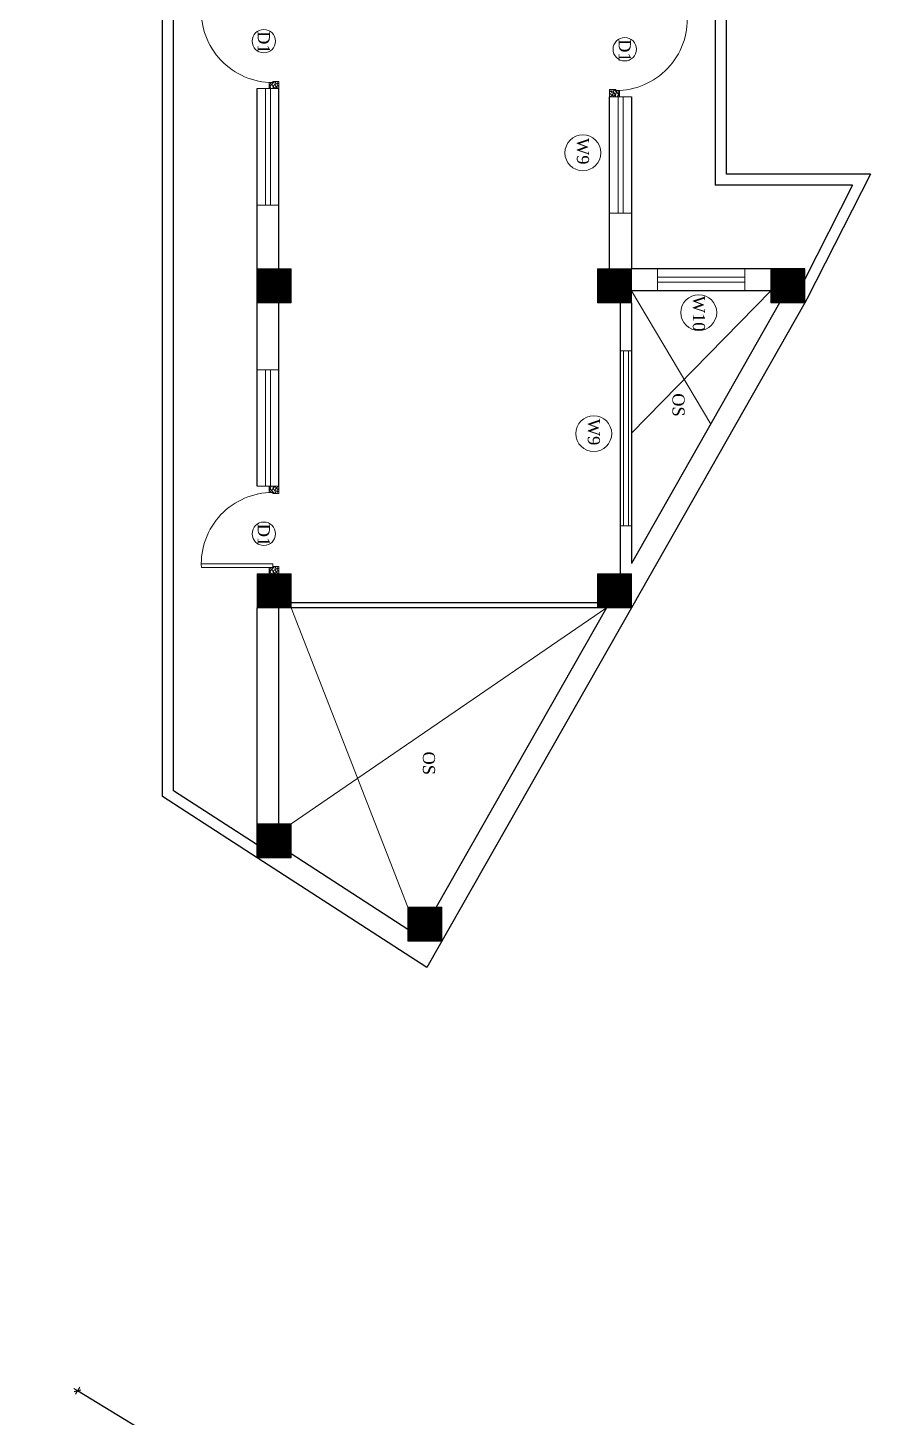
# Model space of a CAD drawing. Header units: inches. Extents: x 4069 to 291496, y -47643 to 12535.
# Drawn here: x 145386 to 145740, y -17997 to -17425 of the extents above; entities that cross this region are included whole.
import ezdxf

# ---------------------------------------------------------------- set-up
doc = ezdxf.new("R2010")
doc.units = ezdxf.units.IN
doc.header["$LTSCALE"] = 5
doc.header["$MEASUREMENT"] = 0
for name, color, linetype, lineweight in [('A-WALL', 7, 'Continuous', 9), ('Dimension', 7, 'Continuous', 18), ('DOOR', 62, 'Continuous', 0), ('Dw', 2, 'Continuous', 18)]:
    doc.layers.add(name, color=color, linetype=linetype, lineweight=lineweight)
doc.layers.add('dim line', color=7, linetype='Continuous', lineweight=15, true_color=0xfab2b2)
doc.layers.add('TEXT', color=6, linetype='Continuous')
doc.layers.add('WALL', color=7, linetype='Continuous')
doc.styles.add('ordinary', font='times.ttf')
doc.dimstyles.new('Copy of 96', dxfattribs={"dimtxt": 7, "dimasz": 4, "dimexe": 0.5, "dimexo": 0.5, "dimgap": 3, "dimtad": 1, "dimdec": 1, "dimzin": 11, "dimdsep": 46, "dimlunit": 4, "dimtxsty": 'ordinary', "dimblk": 'OBLIQUE', "dimcen": 0.09, "dimse1": 1, "dimse2": 1, "dimclrt": 6, "dimazin": 0, "dimtfac": 1, "dimtdec": 1, "dimtix": 1, "dimtmove": 2, "dimatfit": 3, "dimldrblk": 'leader', "dimfxl": 0.5, "dimfxlon": 1, "dimtolj": 1, "dimtzin": 0, "dimarcsym": 0})

# ---------------------------------------------------------------- blocks, each defined once
blk = doc.blocks.new('oblique')
at = {"color": 0, "lineweight": -2}
blk.add_line((0.25, 0.25), (-0.25, -0.25), dxfattribs=at)
at = {"layer": 'dim line', "lineweight": 9}
for p, q in [((-0.4375, 0), (0.4375, 0)), ((0, 0.4375), (0, -0.4375))]:
    blk.add_line(p, q, dxfattribs=at)
blk = doc.blocks.new('*D4750')
at = {"layer": 'A-WALL', "color": 0, "lineweight": -2, "ltscale": 50, "transparency": 16777216}
blk.add_line((145406.45, -17985.88), (145738.58, -18187.8), dxfattribs=at)
at = {"layer": 'Defpoints', "color": 0, "ltscale": 50, "transparency": 16777216}
for p in [(145385.92, -18019.65), (145738.58, -18187.8), (145718.04, -18221.57)]:
    blk.add_point(p, dxfattribs=at)
at = {"layer": 'A-WALL', "color": 0, "lineweight": -2, "ltscale": 50, "transparency": 16777216, "xscale": 4, "yscale": 4, "zscale": 4}
for p, rotation in [((145406.45, -17985.88), 148.7014709224015), ((145738.58, -18187.8), 328.7014709224015)]:
    blk.add_blockref('oblique', p, dxfattribs=dict(at, rotation=rotation))
at = {"layer": 'A-WALL', "color": 6, "ltscale": 50, "transparency": 16777216, "insert": (145575.92, -18081.23), "char_height": 7, "attachment_point": 5, "rotation": 328.7015, "style": 'ordinary'}
blk.add_mtext('\\A1;32\'-5"', dxfattribs=at)
blk = doc.blocks.new('_OBLIQUE')
at = {"color": 0, "linetype": 'ByBlock'}
blk.add_line((-0.5, -0.5), (0.5, 0.5), dxfattribs=at)
blk = doc.blocks.new('leader')
at = {"layer": 'Dimension'}
for p, q in [((0, -4.33), (0, 4.33)), ((-4.42, 0), (4.42, 0))]:
    blk.add_line(p, q, dxfattribs=at)
blk = doc.blocks.new('A$C27B36B59')
at = {"layer": 'DOOR'}
for p, q in [((0, 4), (0, 0)), ((2.5, 4), (0, 4)), ((0, 0), (3, 0)), ((2.5, 2.5), (2.5, 4)), ((3, 2.5), (2.5, 2.5)), ((3, 0), (3, 2.5))]:
    blk.add_line(p, q, dxfattribs=at)
for centre, radius, start, end in [((-1.4, -0.54), 4.75, 22.1411, 72.838), ((1.34, 2.09), 1.64, 45.138, 144.8948), ((2.21, 0.3), 2.49, 83.3149, 152.658), ((0.13, 0.37), 2.05, 349.4875, 93.6805), ((1.96, -0.47), 2.01, 58.7447, 166.495), ((-0.06, 0.32), 1.13, 343.542, 86.947), ((2.08, -0.4), 1.17, 38.2816, 160.1519)]:
    blk.add_arc(centre, radius, start, end, dxfattribs=at)
blk = doc.blocks.new('D2')
at = {"layer": 'DOOR'}
for p, q in [((74473.95, 24047.59), (74473.95, 24018.09)), ((74473.95, 24047.59), (74475.45, 24047.59)), ((74475.45, 24047.59), (74475.45, 24018.13))]:
    blk.add_line(p, q, dxfattribs=at)
blk.add_arc((74473.95, 24047.59), 29.5, 180, 272.9146, dxfattribs=at)
at = {"layer": 'DOOR', "xscale": -1, "rotation": 180}
blk.add_blockref('A$C27B36B59', (74441.95, 24050.09), dxfattribs=at)
at = {"layer": 'DOOR', "rotation": 180}
blk.add_blockref('A$C27B36B59', (74477.95, 24050.09), dxfattribs=at)

msp = doc.modelspace()

# ---------------------------------------------------------------- hatches: boundary and pattern name
at = {"layer": 'A-WALL', "ltscale": 5}
h = msp.add_hatch(dxfattribs=at)
h.set_pattern_fill('ANSI31', color=256, angle=270)
h.set_pattern_definition([(315, (143990.69162, 7007.83062), (0.08838834765, 0.08838834765), [])])
h.paths.add_polyline_path([(145494.41276, -17523.86851), (145480.41276, -17523.86851), (145480.41276, -17537.86851), (145494.41276, -17537.86851)])
h = msp.add_hatch(dxfattribs=at)
h.set_pattern_fill('ANSI31', color=256, angle=270)
h.set_pattern_definition([(315, (143981.97395, 6898.20951), (0.08838834765, 0.08838834765), [])])
h.paths.add_polyline_path([(145620.69509, -17523.86851), (145620.69509, -17537.86851), (145634.69509, -17537.86851), (145634.69509, -17523.86851)])
h = msp.add_hatch(dxfattribs=at)
h.set_pattern_fill('ANSI31', color=256, angle=270)
h.set_pattern_definition([(315, (144053.35734, 6898.20951), (0.08838834765, 0.08838834765), [])])
h.paths.add_polyline_path([(145692.07848, -17523.86851), (145692.07848, -17537.86851), (145706.07848, -17537.86851), (145706.07848, -17523.86851)])
h = msp.add_hatch(dxfattribs=at)
h.set_pattern_fill('ANSI31', color=256, angle=270)
h.set_pattern_definition([(315, (143990.69162, 6882.26383), (0.08838834765, 0.08838834765), [])])
h.paths.add_polyline_path([(145494.41276, -17649.4353), (145480.41276, -17649.4353), (145480.41276, -17663.4353), (145494.41276, -17663.4353)])
h = msp.add_hatch(dxfattribs=at)
h.set_pattern_fill('ANSI31', color=256, angle=270)
h.set_pattern_definition([(315, (143981.97395, 6882.26383), (0.08838834765, 0.08838834765), [])])
h.paths.add_polyline_path([(145620.69509, -17663.4353), (145634.69509, -17663.4353), (145634.69509, -17649.4353), (145620.69509, -17649.4353)])
h = msp.add_hatch(dxfattribs=at)
h.set_pattern_fill('ANSI31', color=256, angle=270)
h.set_pattern_definition([(315, (143990.69162, 6779.25457), (0.08838834765, 0.08838834765), [])])
h.paths.add_polyline_path([(145494.41276, -17752.44457), (145480.41276, -17752.44457), (145480.41276, -17766.44457), (145494.41276, -17766.44457)])
h = msp.add_hatch(dxfattribs=at)
h.set_pattern_fill('ANSI31', color=256, angle=270)
h.set_pattern_definition([(315, (144052.87109, 6744.87719), (0.08838834765, 0.08838834765), [])])
h.paths.add_polyline_path([(145556.59223, -17786.82194), (145542.59223, -17786.82194), (145542.59223, -17800.82194), (145556.59223, -17800.82194)])

# ---------------------------------------------------------------- linework, layer by layer
at = {"layer": 'A-WALL', "lineweight": 30}
for p, q in [((145441.41276, -17741.24351), (145441.41276, -17398.40158)), ((145445.91276, -17738.79358), (145445.91276, -17403.00949)), ((145673.69509, -17403.90652), (145673.69509, -17484.86851)), ((145669.19509, -17408.30113), (145669.19509, -17489.36851)), ((145480.41276, -17613.4353), (145480.41276, -17449.65764)), ((145489.41276, -17523.86851), (145489.41276, -17449.65764)), ((145625.69509, -17523.86851), (145625.69509, -17452.98224)), ((145634.69509, -17452.98224), (145634.69509, -17523.86851)), ((145733.11794, -17484.86851), (145673.69509, -17484.86851)), ((145733.11794, -17484.86851), (145706.91633, -17536.3947)), ((145725.78124, -17489.36851), (145669.19509, -17489.36851)), ((145725.78124, -17489.36851), (145706.07848, -17528.11453)), ((145706.07848, -17523.86851), (145634.69509, -17523.86851)), ((145706.07848, -17537.86851), (145706.07848, -17523.86851)), ((145692.07848, -17532.86851), (145634.69509, -17532.86851)), ((145489.41276, -17613.4353), (145489.41276, -17537.86851)), ((145630.19509, -17649.4353), (145630.19509, -17537.86851)), ((145706.07848, -17537.86851), (145634.69509, -17663.4353)), ((145695.72582, -17537.86851), (145634.69509, -17645.22447)), ((145634.69509, -17537.86851), (145634.69509, -17645.22447)), ((145706.91633, -17536.3947), (145706.07848, -17537.86851)), ((145480.41276, -17766.44457), (145480.41276, -17663.4353)), ((145489.41276, -17752.44457), (145489.41276, -17663.4353)), ((145620.69509, -17661.4353), (145493.91276, -17661.4353)), ((145620.69509, -17663.4353), (145493.91276, -17663.4353)), ((145634.69509, -17663.4353), (145550.41887, -17811.68118)), ((145624.34243, -17663.4353), (145554.19842, -17786.82194)), ((145480.41276, -17761.08683), (145445.91276, -17738.79358)), ((145480.41276, -17766.44457), (145441.41276, -17741.24351)), ((145550.41887, -17811.68118), (145480.41276, -17766.44457)), ((145542.59223, -17795.90828), (145494.41276, -17764.77562))]:
    msp.add_line(p, q, dxfattribs=at)
at = {"layer": 'A-WALL', "ltscale": 5}
for p, q in [((145489.41276, -17449.65764), (145480.41276, -17449.65764)), ((145483.91276, -17497.65764), (145483.91276, -17449.65764)), ((145485.91276, -17497.65764), (145485.91276, -17449.65764)), ((145625.69509, -17452.98224), (145634.69509, -17452.98224)), ((145489.41276, -17497.65764), (145480.41276, -17497.65764)), ((145625.69509, -17500.98224), (145634.69509, -17500.98224)), ((145645.38679, -17532.86851), (145645.38679, -17523.86851)), ((145681.38679, -17532.86851), (145681.38679, -17523.86851)), ((145634.69509, -17532.86851), (145667.33052, -17587.8172)), ((145692.07848, -17532.86851), (145634.69509, -17591.54649)), ((145630.19509, -17557.6519), (145634.69509, -17557.6519)), ((145489.41276, -17565.4353), (145480.41276, -17565.4353)), ((145483.91276, -17565.4353), (145483.91276, -17613.4353)), ((145485.91276, -17565.4353), (145485.91276, -17613.4353)), ((145489.41276, -17613.4353), (145480.41276, -17613.4353)), ((145630.19509, -17629.6519), (145634.69509, -17629.6519)), ((145494.41276, -17752.44457), (145624.34243, -17663.4353)), ((145494.41276, -17663.4353), (145542.59223, -17786.82194))]:
    msp.add_line(p, q, dxfattribs=at)
for points in [[(145494.41276, -17523.86851), (145494.41276, -17537.86851), (145480.41276, -17537.86851), (145480.41276, -17523.86851)], [(145620.69509, -17523.86851), (145620.69509, -17537.86851), (145634.69509, -17537.86851), (145634.69509, -17523.86851)], [(145692.07848, -17523.86851), (145692.07848, -17537.86851), (145706.07848, -17537.86851), (145706.07848, -17523.86851)], [(145494.41276, -17649.4353), (145494.41276, -17663.4353), (145480.41276, -17663.4353), (145480.41276, -17649.4353)], [(145620.69509, -17649.4353), (145620.69509, -17663.4353), (145634.69509, -17663.4353), (145634.69509, -17649.4353)], [(145494.41276, -17752.44457), (145494.41276, -17766.44457), (145480.41276, -17766.44457), (145480.41276, -17752.44457)], [(145556.59223, -17786.82194), (145556.59223, -17800.82194), (145542.59223, -17800.82194), (145542.59223, -17786.82194)]]:
    msp.add_lwpolyline(points, close=True, dxfattribs=at)
for centre, radius in [((145483.18572, -17430.10525), 4.82435), ((145631.92212, -17433.42985), 4.82435), ((145614.65165, -17476.08661), 7.38406), ((145662.429, -17541.91256), 7.38406), ((145619.15165, -17591.74999), 7.38406), ((145483.18572, -17632.98769), 4.82435)]:
    msp.add_circle(centre, radius, dxfattribs=at)
at = {"layer": 'Dw', "color": 3}
for p, q in [((145629.19509, -17500.98224), (145629.19509, -17452.98224)), ((145631.19509, -17500.98224), (145631.19509, -17452.98224)), ((145645.38679, -17527.36851), (145681.38679, -17527.36851)), ((145645.38679, -17529.36851), (145681.38679, -17529.36851)), ((145631.44509, -17629.6519), (145631.44509, -17557.6519)), ((145633.44509, -17629.6519), (145633.44509, -17557.6519))]:
    msp.add_line(p, q, dxfattribs=at)

# ---------------------------------------------------------------- block references
at = {"layer": 'WALL', "color": 2, "linetype": 'ByBlock', "xscale": -1, "rotation": 269.9999999998168}
msp.add_blockref('D2', (121439.32484, -91891.60887), dxfattribs=at)
at = {"layer": 'WALL', "color": 2, "linetype": 'ByBlock'}
for p, rotation in [((169675.783, -91894.93347), 89.99999999999999), ((121439.32484, 56828.51593), 270)]:
    msp.add_blockref('D2', p, dxfattribs=dict(at, rotation=rotation))

# ---------------------------------------------------------------- texts
at = {"layer": 'TEXT', "style": 'ordinary'}
for s, p in [('D1', (145480.69113, -17425.98124)), ('D1', (145629.42753, -17429.30584)), ('W9', (145612.20753, -17469.96909)), ('W10', (145659.98488, -17534.95495)), ('OS', (145651.58382, -17575.10415)), ('W9', (145616.70753, -17585.63247)), ('D1', (145480.69113, -17628.86368)), ('OS', (145548.75316, -17722.65684))]:
    msp.add_text(s, height=5, rotation=270, dxfattribs=at).set_placement(p)

# ---------------------------------------------------------------- dimensions: what is measured, and where the dimension line sits
at = {"layer": 'A-WALL', "ltscale": 50}
dim = msp.add_aligned_dim(p1=(145385.91983, -18019.65297), p2=(145718.04219, -18221.57486), distance=39.52759, dimstyle='Copy of 96', override={"dimdec": 0, "dimblk": 'oblique', "dimtdec": 0, "dimarcsym": 1}, dxfattribs=at)
dim.commit()
dim.dimension.update_dxf_attribs({"geometry": '*D4750', "text_midpoint": (145575.92368, -18081.23287)})

doc.saveas('drawing.dxf')
